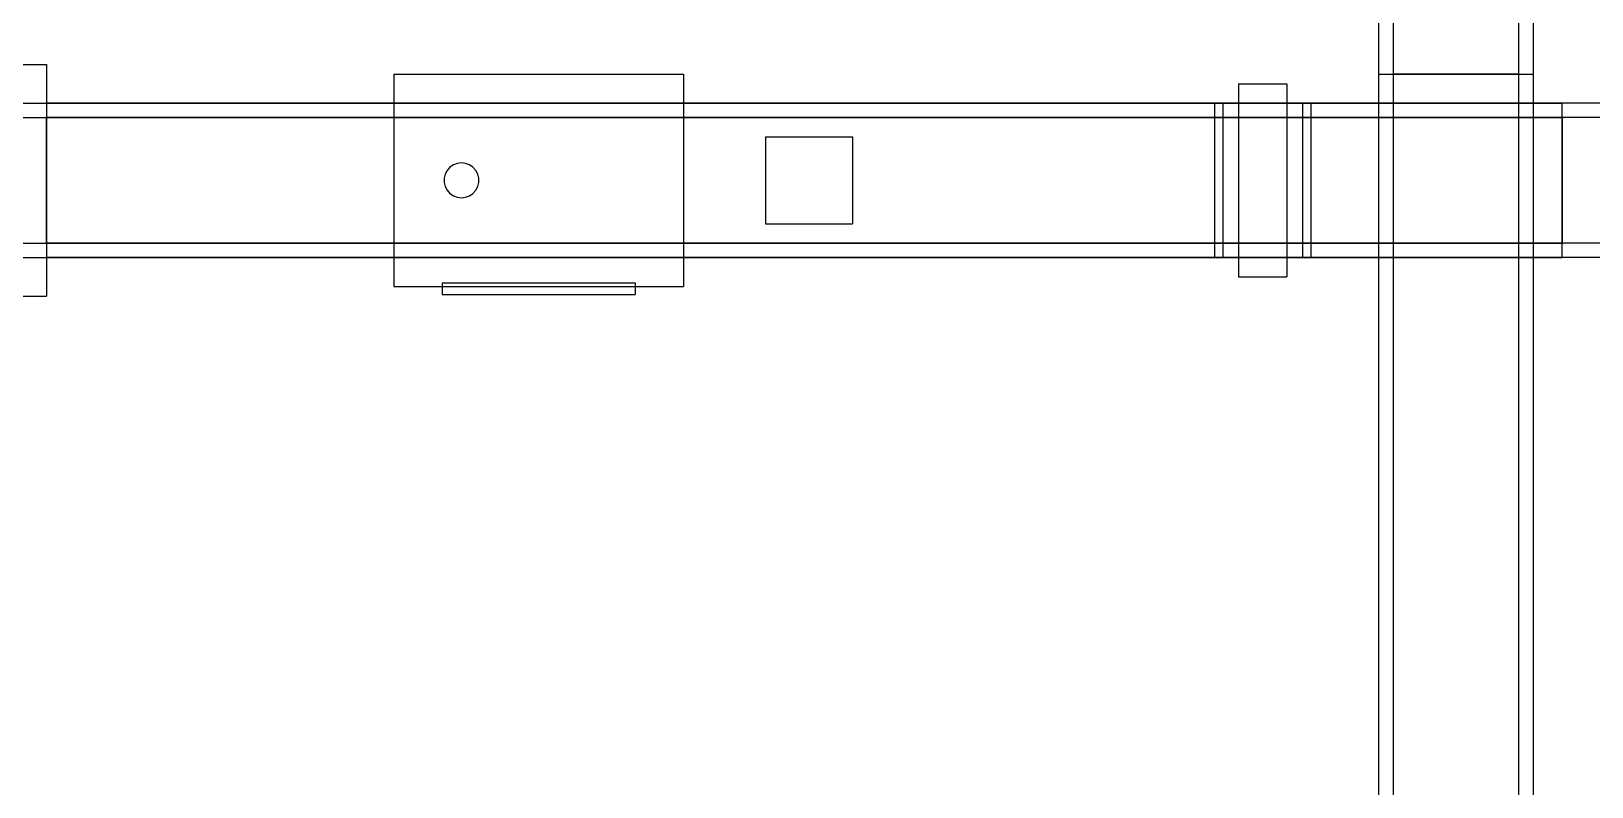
# Model space of a CAD drawing. Header units: millimetres. Extents: x -1175 to 655, y -895 to 720.
# Drawn here: x -222.6 to -60.9, y -402.8 to -324.6 of the extents above; entities that cross this region are included whole.
import ezdxf

# ---------------------------------------------------------------- set-up
doc = ezdxf.new("R2010")
doc.units = ezdxf.units.MM
doc.layers.add('HIDDEN', color=8, linetype='Continuous')
doc.layers.add('VISIBLE', color=7, linetype='Continuous')

msp = doc.modelspace()

# ---------------------------------------------------------------- linework, layer by layer
at = {"layer": 'HIDDEN'}
for points in [[(-83, -173.2), (-83, -486.2)], [(-81.5, -173.2), (-81.5, -486.2)], [(-81.5, -173.2), (-81.5, -486.2)], [(-68.5, -173.2), (-68.5, -486.2)], [(-68.5, -173.2), (-68.5, -486.2)], [(-67, -173.2), (-67, -486.2)], [(-249, -328.05), (-221, -328.05)], [(-221, -328.05), (-221, -352.05)], [(-185, -329.05), (-155, -329.05)], [(-185, -329.05), (-185, -351.05)], [(-155, -329.05), (-155, -351.05)], [(-83, -329.05), (-67, -329.05)], [(-83, -329.05), (-67, -329.05)], [(-83, -329.05), (-83, -505.2)], [(-83, -329.05), (-83, -505.2)], [(-81.5, -329.05), (-81.5, -505.2)], [(-81.5, -329.05), (-81.5, -505.2)], [(-68.5, -329.05), (-81.5, -329.05)], [(-68.5, -329.05), (-81.5, -329.05)], [(-68.5, -329.05), (-68.5, -505.2)], [(-68.5, -329.05), (-68.5, -505.2)], [(-67, -329.05), (-67, -505.2)], [(-67, -329.05), (-67, -505.2)], [(-97.5, -330.05), (-92.5, -330.05)], [(-97.5, -330.05), (-97.5, -350.05)], [(-92.5, -330.05), (-92.5, -350.05)], [(-475, -332.05), (-64, -332.05)], [(-221, -332.05), (-221, -348.05)], [(-221, -332.05), (-221, -348.05)], [(-64, -332.05), (-221, -332.05)], [(-17.5, -332.05), (-221, -332.05)], [(-221, -332.05), (-221, -348.05)], [(-185, -332.05), (-185, -348.05)], [(-155, -332.05), (-155, -348.05)], [(-99.99, -332.05), (-99.12, -332.05)], [(-90.88, -332.05), (-99.99, -332.05)], [(-99.99, -332.05), (-99.99, -348.05)], [(-90.01, -332.05), (-99.12, -332.05)], [(-99.12, -332.05), (-99.12, -348.05)], [(-97.5, -332.05), (-92.5, -332.05)], [(-90.88, -332.05), (-90.01, -332.05)], [(-90.88, -332.05), (-90.88, -348.05)], [(-90.01, -332.05), (-90.01, -348.05)], [(-83, -332.05), (-67, -332.05)], [(-64, -348.05), (-64, -332.05)], [(-475, -333.55), (-64, -333.55)], [(-475, -333.55), (-64, -333.55)], [(-17.5, -333.55), (-221, -333.55)], [(-17.5, -333.55), (-221, -333.55)], [(-221, -346.55), (-221, -333.55)], [(-221, -346.55), (-221, -333.55)], [(-64, -333.55), (-64, -346.55)], [(-64, -333.55), (-64, -346.55)], [(-146.5, -335.55), (-137.5, -335.55)], [(-146.5, -335.55), (-137.5, -335.55)], [(-146.5, -335.55), (-146.5, -344.55)], [(-146.5, -335.55), (-146.5, -344.55)], [(-137.5, -335.55), (-137.5, -344.55)], [(-137.5, -335.55), (-137.5, -344.55)], [(-179.68, -339.41), (-179.79, -339.83)], [(-179.68, -339.41), (-179.79, -339.83)], [(-179.48, -339.03), (-179.68, -339.41)], [(-179.48, -339.03), (-179.68, -339.41)], [(-179.19, -338.7), (-179.48, -339.03)], [(-179.19, -338.7), (-179.48, -339.03)], [(-178.84, -338.45), (-179.19, -338.7)], [(-178.84, -338.45), (-179.19, -338.7)], [(-178.43, -338.3), (-178.84, -338.45)], [(-178.43, -338.3), (-178.84, -338.45)], [(-178, -338.25), (-178.43, -338.3)], [(-178, -338.25), (-178.43, -338.3)], [(-177.57, -338.3), (-178, -338.25)], [(-177.57, -338.3), (-178, -338.25)], [(-177.16, -338.45), (-177.57, -338.3)], [(-177.16, -338.45), (-177.57, -338.3)], [(-176.81, -338.7), (-177.16, -338.45)], [(-176.81, -338.7), (-177.16, -338.45)], [(-176.52, -339.03), (-176.81, -338.7)], [(-176.52, -339.03), (-176.81, -338.7)], [(-176.32, -339.41), (-176.52, -339.03)], [(-176.32, -339.41), (-176.52, -339.03)], [(-176.21, -339.83), (-176.32, -339.41)], [(-176.21, -339.83), (-176.32, -339.41)], [(-179.79, -339.83), (-179.79, -340.27)], [(-179.79, -339.83), (-179.79, -340.27)], [(-179.79, -340.27), (-179.68, -340.69)], [(-179.79, -340.27), (-179.68, -340.69)], [(-179.68, -340.69), (-179.48, -341.07)], [(-179.68, -340.69), (-179.48, -341.07)], [(-179.48, -341.07), (-179.19, -341.4)], [(-179.48, -341.07), (-179.19, -341.4)], [(-176.81, -341.4), (-176.52, -341.07)], [(-176.81, -341.4), (-176.52, -341.07)], [(-176.52, -341.07), (-176.32, -340.69)], [(-176.52, -341.07), (-176.32, -340.69)], [(-176.32, -340.69), (-176.21, -340.27)], [(-176.32, -340.69), (-176.21, -340.27)], [(-176.21, -340.27), (-176.21, -339.83)], [(-176.21, -340.27), (-176.21, -339.83)], [(-179.19, -341.4), (-178.84, -341.64)], [(-179.19, -341.4), (-178.84, -341.64)], [(-178.84, -341.64), (-178.43, -341.8)], [(-178.84, -341.64), (-178.43, -341.8)], [(-178.43, -341.8), (-178, -341.85)], [(-178.43, -341.8), (-178, -341.85)], [(-178, -341.85), (-177.57, -341.8)], [(-178, -341.85), (-177.57, -341.8)], [(-177.57, -341.8), (-177.16, -341.64)], [(-177.57, -341.8), (-177.16, -341.64)], [(-177.16, -341.64), (-176.81, -341.4)], [(-177.16, -341.64), (-176.81, -341.4)], [(-146.5, -344.55), (-137.5, -344.55)], [(-146.5, -344.55), (-137.5, -344.55)], [(-475, -346.55), (-64, -346.55)], [(-475, -346.55), (-64, -346.55)], [(-17.5, -346.55), (-221, -346.55)], [(-17.5, -346.55), (-221, -346.55)], [(-475, -348.05), (-64, -348.05)], [(-64, -348.05), (-221, -348.05)], [(-17.5, -348.05), (-221, -348.05)], [(-99.99, -348.05), (-99.12, -348.05)], [(-90.88, -348.05), (-99.99, -348.05)], [(-90.01, -348.05), (-99.12, -348.05)], [(-97.5, -348.05), (-92.5, -348.05)], [(-90.88, -348.05), (-90.01, -348.05)], [(-83, -348.05), (-67, -348.05)], [(-180, -350.65), (-160, -350.65)], [(-180, -350.65), (-160, -350.65)], [(-180, -350.65), (-180, -351.05)], [(-180, -350.65), (-180, -351.85)], [(-160, -350.65), (-160, -351.05)], [(-160, -350.65), (-160, -351.85)], [(-97.5, -350.05), (-92.5, -350.05)], [(-249, -352.05), (-221, -352.05)], [(-185, -351.05), (-155, -351.05)], [(-180, -351.85), (-160, -351.85)]]:
    msp.add_lwpolyline(points, dxfattribs=at)
at = {"layer": 'VISIBLE'}
for points in [[(-83, -173.2), (-83, -473.85)], [(-67, -173.2), (-67, -473.82)], [(-249, -328.05), (-221, -328.05)], [(-221, -328.05), (-221, -332.05)], [(-185, -329.05), (-155, -329.05)], [(-185, -329.05), (-185, -332.05)], [(-155, -329.05), (-155, -332.05)], [(-97.5, -330.05), (-92.5, -330.05)], [(-97.5, -330.05), (-97.5, -350.05)], [(-92.5, -330.05), (-92.5, -350.05)], [(-475, -332.05), (-97.5, -332.05)], [(-92.5, -332.05), (-83, -332.05)], [(-67, -332.05), (-64, -332.05)], [(-17.5, -332.05), (-64, -332.05)], [(-64, -348.05), (-64, -332.05)], [(-475, -348.05), (-97.5, -348.05)], [(-221, -348.05), (-221, -352.05)], [(-185, -348.05), (-185, -351.05)], [(-155, -348.05), (-155, -351.05)], [(-92.5, -348.05), (-83, -348.05)], [(-67, -348.05), (-64, -348.05)], [(-17.5, -348.05), (-64, -348.05)], [(-97.5, -350.05), (-92.5, -350.05)], [(-249, -352.05), (-221, -352.05)], [(-185, -351.05), (-155, -351.05)], [(-180, -351.05), (-180, -351.85)], [(-180, -351.85), (-160, -351.85)], [(-160, -351.05), (-160, -351.85)]]:
    msp.add_lwpolyline(points, dxfattribs=at)

doc.saveas('drawing.dxf')
